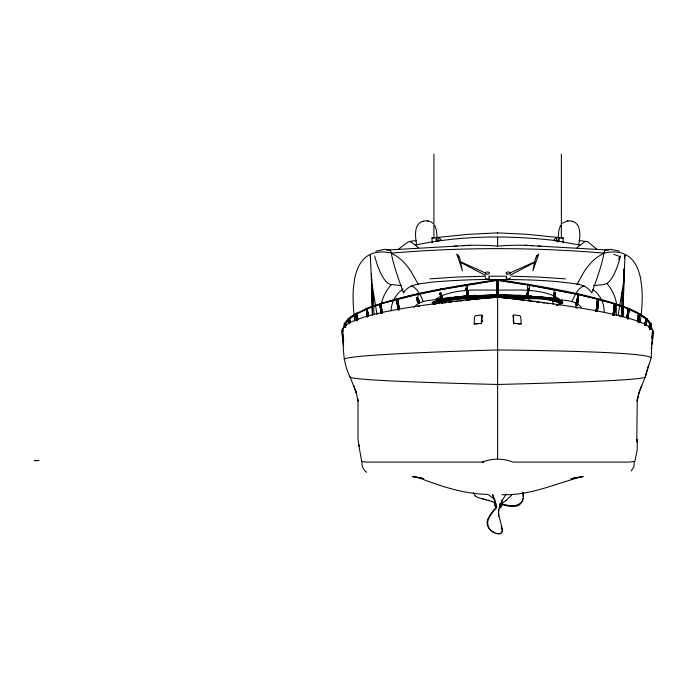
<?xml version="1.0" encoding="UTF-8"?>
<svg xmlns="http://www.w3.org/2000/svg" width="688" height="688" viewBox="0 0 688 688"><rect width="100%" height="100%" fill="white"/><g stroke="black" fill="none" stroke-linecap="round" stroke-linejoin="round"><path stroke-width="1.03" d="M372.449 315.439L371.46 274.142M380.146 304.397L366.033 308.929C408.337 293.346 453.34 287.223 497.63 280.016L497.63 279.543C524.875 279.491 552.275 280.119 579.219 284.419M497.63 233.438L497.63 232.879L527.412 234.35L558.527 237.541M616.285 315.362L616.293 302.479A41.882 41.873 -90 0 0 606.902 283.465A209.41 34.374 90 0 0 618.632 262.747L620.645 255.962M627.834 308.198L627.834 308.929L638.318 313.84L645.585 318.776L649.618 323.73L651.011 323.73L651.803 328.692L650.409 328.692L650.091 326.705M375.837 251.18L384.781 249.297L389.167 249.907A628.239 19.565 90 0 1 391.429 253.124A192.098 12.711 65.2 0 0 403.486 292.864C409.308 283.258 421.667 283.998 431.35 282.175C453.392 280.308 475.511 279.268 497.639 279.509L527.92 284.273L527.911 285.004L577.61 294.43M377.015 314.562L371.451 280.463L371.477 273.678M622.683 317.134L622.821 309.669M622.984 301.129L623.225 288.315M623.612 287.765L622.786 316.489L624.971 255.231L624.429 258.387M623.681 285.666L623.896 268.836M576.811 307.82L577.292 307.82L575.916 307.768L576.028 304.277L577.464 297.895L577.464 294.412L578.651 294.412L615.536 304.044L629.228 308.929L639.72 313.84L646.978 318.776L651.011 323.73M621.264 316.781L622.038 292.649M481.445 323.885L481.677 318.381A7.628 2.829 69.1 0 1 482.615 315.758M474.127 323.885L474.419 318.381A7.809 2.958 71.4 0 1 475.898 315.637L481.961 314.923L481.961 320.548A6.639 2.485 72.8 0 1 480.628 323.455L474.127 323.885L477.266 323.885M502.214 530.439L501.139 525.95M554.82 289.639C552.98 291.514 554.855 297.973 552.92 300.622L554.244 300.708L555.302 293.157L554.347 293.148C553.797 295.367 551.621 305.334 553.427 304.173M557.968 242.081L558.862 230.351L560.643 225.268M558.974 241.574L559.275 237.695L563.231 237.928L563.068 242.89M578.677 244.894C580.208 237.197 582.057 222.611 570.963 221.02C570.455 220.934 566.293 220.607 567.927 221.183M641.715 385.289L638.67 393.854L637.148 400.975L639.204 392.091L645.318 376.628L651.175 357.898L652.585 329.87L651.863 338.229M614.384 315.138L615.261 304.027L614.418 315.147M614.298 315.13L615.184 304.019L613.842 315.113M598.448 299.211L597.322 311.483L598.448 299.211L597.442 311.466L598.448 299.194L597.502 299.194L597.975 299.168L596.797 311.423M614.178 315.121L615.089 304.019M615.33 304.044L614.41 315.156L615.313 304.053L614.711 304.019L613.034 315.156L614.496 304.019L614.504 307.106M629.004 308.938L628.041 308.929L628.952 308.912L628.127 318.871L629.021 308.929L627.834 318.871L628.213 314.898M638.627 317.761L639.014 313.874L638.533 313.84L637.518 321.64L638.533 313.84L639.487 313.831L638.739 322.56L639.444 313.823L638.137 321.588M638.774 322.577L639.487 313.848M638.782 320.66L639.444 313.857M597.27 311.44L598.319 299.177L597.201 311.483M614.023 315.121L614.969 304.019M646.187 325.381L646.754 318.768L646.17 325.381L646.703 318.759L645.568 325.381L645.834 322.569M597.132 311.432L598.216 299.177M627.886 318.871L628.772 308.903M628.342 314.898L627.989 318.871L628.875 308.903L628.522 312.92M638.653 322.56L639.444 313.823L638.533 322.552M646.625 318.759L646.032 325.381L646.754 318.785M614.255 315.173L615.261 304.062M596.969 311.432L598.096 299.177M597.055 311.492L597.244 309.445M597.537 306.384L598.027 301.275M613.662 315.121L614.711 304.019M628.66 308.895L627.809 317.873L628.067 314.906M628.497 311.931L628.772 308.955M638.782 317.761L639.143 313.874M646.531 318.75L645.903 325.381L646.135 322.569M650.108 328.967L650.659 323.704L650.212 328.967C652.465 324.745 649.627 320.436 649.326 326.903L649.842 323.738M614.126 315.181L614.513 311.139M614.702 309.118L615.184 304.07M650.289 328.976L650.788 323.738M596.883 311.492L597.081 309.445M597.494 305.36L597.898 301.275M613.49 315.121L614.599 304.019M627.637 317.873L628.531 308.895M628.462 310.942L628.66 308.955M645.98 325.381L646.703 318.793M596.616 311.423L597.846 299.177M614.066 314.175L614.367 311.139M614.676 308.112L615.089 304.07M638.378 322.552L639.264 313.814M645.74 325.381L646.41 318.75M650.134 329.01L650.341 326.912M597.339 305.36L597.76 301.275M596.436 311.423L597.726 299.177M613.326 315.13L614.496 304.019L613.094 315.147M613.997 313.169L614.212 311.148M614.642 307.106L614.969 304.079M627.465 317.873L628.402 308.895M627.697 316.884L627.903 314.906M628.325 310.942L628.531 308.955M638.481 317.761L638.894 313.874M646.333 320.685L646.625 318.802M649.997 329.019L650.22 326.912M507.899 298.472L537.5 298.755L538.197 296.726C546.238 297.56 554.872 297.397 562.199 301.241L562.818 302.832L557.615 304.999M596.634 310.469L596.849 308.422M597.184 305.36L597.623 301.275M638.309 321.58L639.143 313.814M596.29 311.432L597.631 299.177L596.169 311.432M613.189 315.138L614.418 304.027M613.825 313.169L614.049 311.148M627.293 317.873L628.402 308.955M637.905 321.657L638.12 319.714M638.335 317.761L638.774 313.866M596.47 310.46L596.814 307.398M597.046 305.352L597.502 301.275M645.671 325.39L645.989 322.569M649.962 328.967L650.564 323.704M596.341 310.451L597.511 300.243M645.396 325.381L646.531 318.802M649.842 329.027L650.083 326.92M597.545 299.22L596.083 311.44L597.502 299.211M613.662 313.169L614.014 310.133M614.367 307.106L614.711 304.079M627.155 317.873L628.29 308.955M638.67 313.866L637.75 321.657L638.774 313.814M613.275 315.181L613.997 309.127M614.238 307.106L614.599 304.07M627.241 316.884L628.187 308.946M637.965 321.597L638.894 313.814M613.154 315.181L614.496 304.07M646.161 318.75L645.232 325.381L645.662 321.623M649.807 328.967L650.444 323.704M645.318 325.39L645.679 322.569M637.673 321.614L638.67 313.823M645.086 325.381L646.041 318.75M649.773 327.918C650.96 321.932 649.549 322.491 649.171 327.952L649.971 323.704L649.326 327.935M645.937 318.759L644.974 325.381L646.281 318.811M362.198 461.433C361.243 465.544 363.247 469.861 366.575 472.303M645.86 318.793L644.931 325.381L645.937 318.802M649.61 327.918L650.186 323.704M623.913 269.782L623.93 280.076L618.254 314.562L619.742 316.102M649.627 326.929L650.074 323.756M553.995 300.673L555.302 293.157M644.862 325.381L645.808 318.785M649.455 327.927L650.074 323.704M553.84 300.665L555.061 293.131M649.506 326.92L649.971 323.756L649.412 326.92M554.244 299.77L555.242 293.174L554.253 300.708L555.164 293.131L554.124 299.77M553.659 300.647L554.82 293.122M651.226 348.816L651.545 346.795M651.854 344.774L653.6 333.646A1814.91 88.563 0 0 0 497.639 296.992A1814.91 98.547 1.9 0 0 341.695 332.528L343.639 345.746M343.467 328.692L344.258 323.73L348.283 318.776L355.55 313.84L367.435 308.233L366.738 308.233M345.333 325.011L345.651 323.033L347.672 320.556M578.651 294.412L529.304 285.004C525.374 283.938 529.657 296.072 526.311 297.061L527.705 297.061C526.191 295.591 532.323 284.376 527.911 285.004L497.63 280.403M527.705 297.061L529.081 288.478L528.135 288.496L526.406 297.061L528.608 288.453L527.008 297.061M553.479 300.639L554.941 293.122M527.619 297.061L529.098 288.487M554.124 298.824L554.597 296.003M578.144 298.833L576.922 304.337M527.507 297.061L529.029 288.504M552.911 300.639L554.691 293.183M636.787 441.945L637.243 399.031M577.198 304.294L578.427 297.887C574.738 321.494 581.068 281.968 576.045 304.277C579.606 304.887 577.92 296.562 578.376 294.421M527.687 295.161L527.361 297.061L528.952 288.461M528.023 293.26L528.952 288.504L527.894 292.314M554.124 297.878L554.451 296.003M577.559 301.585L578.04 298.833M553.143 300.622L554.476 293.131L553.126 300.656M577.051 304.285L578.195 297.87M527.189 297.061L528.737 288.453M528.049 292.314L528.737 288.513M577.585 300.673L577.911 298.841M553.969 297.87L554.304 295.995M553.014 300.622L554.39 293.14L552.997 300.647M576.888 304.277L578.083 297.861M499.78 505.809L500.314 503.023L498.275 513.497M553.806 297.861L554.158 295.995M577.43 300.673L577.782 298.841M526.827 297.061L528.479 288.453M527.748 292.314L528.479 288.513M576.699 304.268L577.954 297.861M552.868 300.622L554.347 293.165M526.664 297.061L528.358 288.461M576.561 304.328L576.922 302.496M577.284 300.665L577.645 298.841M527.042 295.161L528.358 288.513M528.264 288.504L526.518 297.061L528.264 288.461M576.527 304.268L577.825 297.861M576.389 304.32L577.516 298.833M537.5 298.755L545.326 299.418L546.685 297.397M526.337 297.061L528.186 288.47M534.628 261.603L532.925 270.78L538.652 254.096L536.58 255.919L535.582 258.301L534.628 261.603L535.41 262.326M576.355 304.268L577.705 297.87M576.217 304.268L577.61 297.913M522.906 498.542C522.45 503.246 517.531 505.689 513.239 505.62A33.48 32.637 -12.5 0 1 507.469 505.224L501.715 503.831M501.922 531.437L502.085 530.844M502.593 531.007C502.12 533.905 498.559 534.55 496.28 533.32M648.56 365.165L645.318 376.628A2024.328 20.339 0 0 1 497.639 384.472A2024.328 20.339 0 0 1 349.951 376.628C342.082 361.707 343.45 344.645 342.71 328.357L342.968 331.556M545.326 299.418L551.914 300.424L553.41 298.497L538.042 296.803L497.691 295.548M502.593 530.99C501.69 523.903 498.284 516.912 498.439 509.481M458.26 257.837L456.617 254.096L458.715 255.919L459.73 258.292L462.413 270.78L458.26 257.837L458.81 256.134M403.486 292.864L404.105 291.153M560.144 304.836L559.533 303.253L556.773 301.757L557.65 300.312L559.138 299.736M618.632 259.256L619.656 256.504L613.808 254.311M559.533 303.253L560.539 301.783L562.199 301.241M416.593 244.833C415.414 237.171 413.118 223.308 423.799 221.08C427.007 220.452 430.396 221.029 432.915 223.273M428.065 220.951L427.454 221.158M501.707 501.294L506.127 494.036M354.845 320.926A418.829 96.587 58.9 0 1 353.383 288.263L354.698 278.485A418.829 96.587 58.9 0 1 391.429 253.124A1256.477 1256.477 0 0 1 497.639 248.626L515.355 248.755A1256.477 1256.477 0 0 1 603.84 253.124A192.098 12.745 -65.2 0 1 595.129 283.637L591.8 292.873C588.455 287.833 583.132 284.737 577.12 284.17L584.327 271.39A209.41 63.399 -90 0 1 599.927 255.515L603.84 253.124A628.239 19.565 -90 0 1 606.102 249.907L610.488 249.297L619.432 251.18M432.202 242.89L432.03 237.928L435.994 237.695L436.295 241.574M501.036 505.783L499.901 507.073M356.143 314.39L349.685 318.776L345.651 323.73L344.258 323.73M631.231 471.065L634.001 466.533L634.19 461.433M398.214 249.4L407.975 242.056L409.988 241.419L415.328 245.083C460.745 235.408 507.77 235.253 553.771 240.344L556.463 237.24L556.463 241.161M511.915 494.861L506.11 500.537M414.073 307.355C420.506 299.383 431.797 300.725 440.939 298.755M496.254 507.417L494.801 508.888A39.655 39.147 -3.1 0 0 488.919 517.135C484.128 524.05 489.555 532.177 497.149 533.596M496.762 507.581L495.308 509.06A39.655 39.147 -3.1 0 0 489.426 517.299C485.719 522.932 488.145 530.672 494.887 532.624M557.031 305.317L562.818 302.832M441.128 299.753L433.294 301.774L432.227 302.677L433.913 303.227C453.452 295.47 475.864 297.096 496.659 296.502M459.868 262.326L460.693 261.603M576.871 247.757L585.273 241.419L587.449 241.471L597.055 249.4M403.125 288.848L398.997 292.323L395.609 296.537A27.924 27.924 0 0 0 391.059 310.976M500.468 533.226L500.933 532.873M506.033 500.606L502.025 503.109M356.143 313.694L348.988 318.08M562.466 223.256L567.48 220.9M510.152 275.226L535.212 262.145M499.385 508.32L501.277 506.66A3.689 3.629 -14.8 0 0 501.535 504.08M357.278 320.625L356.246 313.814L355.773 313.831L356.737 313.84L357.734 319.653M366.248 308.929L367.22 308.929L368.312 315.852L367.203 308.921L366.265 308.938L367.108 316.841M350.192 322.629C350.51 316.377 346.571 318.209 349.091 323.566L348.558 318.759L349.685 323.532M380.421 304.079L380.911 304.044L382.261 313.186M345.462 326.576L344.955 323.695L345.78 325.639C347.354 323.412 343.329 323.627 344.955 323.764M397.922 309.643L396.864 299.185L397.776 299.203L399.246 309.652L397.759 299.194L396.821 299.211L397.922 309.643L398.687 309.626L397.415 299.177M416.61 294.412L417.306 294.378M416.816 297.895C418.631 297.336 421.056 303.752 418.141 302.772C414.778 297.784 418.708 298.635 418.003 294.412L440.088 289.889M440.681 289.7L496.59 280.403M441.524 299.529L439.967 293.148L440.931 293.157L442.496 299.512L440.913 293.148L439.967 293.165L441.249 299.547L440.2 293.183C440.802 301.662 444.405 301.998 440.913 293.165M465.957 285.004C468.167 284.084 468.279 289.227 466.163 288.487L467.35 296.511L466.163 288.487L466.163 285.004L467.35 285.004M555.517 289.674L554.82 289.708M366.48 309.376L356.943 313.84L355.55 313.84M510.152 272.895L534.825 261.784M556.996 305.102L562.234 302.892L561.614 301.292L554.451 298.755M557.091 304.999L561.666 303.081L561.047 301.482L554.021 298.953M556.558 305.291L561.15 303.382L560.539 301.783C540.734 294.129 518.46 298.024 497.673 296.494M563.438 238.039L561.193 238.039M606.902 283.465L603.84 284.565L593.581 285.606M368.415 307.88C409.988 292.753 454.132 286.526 497.63 279.543M484.421 298.454C468.15 297.981 451.517 298.945 435.891 303.778L434.911 302.324L433.294 301.774M435.667 303.227C454.028 297.491 473.516 297.56 492.565 297.766M572.975 478.203L583.02 476.5C556.179 483.225 530.345 495.816 501.887 494.672M418.003 294.412L379.724 304.044M482.357 462.095C492.281 458.208 502.997 458.131 512.913 462.095L629.279 462.095L634.895 461.338L637.26 449.591L637.243 439.271M417.917 302.797L416.833 297.887L418.02 302.78M419.319 302.772L418.596 302.806M419.353 306.263L417.986 306.28L418.665 306.298M441.567 299.822L433.87 301.834L432.821 302.737L435.452 303.838M584.396 286.01L583.458 286.208A139.612 28.999 -90 0 0 576.123 293.26M570.885 478.848L576.08 477.79M571.771 478.719L583.02 476.5M499.66 533.596L497.88 533.69M496.676 295.238L466.318 296.416L442.031 299.564L466.318 296.494L496.667 295.556M399.126 309.634L397.716 299.185L399.238 309.66M381.634 313.152L380.421 304.01L379.948 304.053L380.894 304.053L382.21 313.178L380.765 304.019M409.988 241.419L416.163 240.525M436.742 237.541L467.857 234.359L497.63 232.879M441.808 298.626L461.932 296.322L496.581 294.679M468.691 296.399L467.126 288.478L468.666 296.399L467.96 296.442L466.653 288.453L467.126 288.478L468.7 296.399L468.236 296.451M468.898 299.891L467.591 299.985L468.141 299.951M449.359 297.508L451.354 297.268M496.641 294.928L460.341 296.58L435.599 299.538A48.865 16.632 1.7 0 1 474.419 290.018L496.581 290.112M467.96 296.442L467.324 296.502L466.18 288.478L467.006 290.499M572.218 221.484L572.683 221.338M571.53 478.728L573.319 478.564L571.178 478.728M441.378 303.038L442.633 303.004L442.04 303.038M457.391 296.623L455.387 296.795L460.341 296.58M463.42 296.115L466.43 295.857M380.292 304.019L381.453 313.152L380.92 313.16L379.948 304.036L380.92 313.16L381.513 313.212M429.871 278.855L456.909 277.04L485.694 276.198M386.553 250.071L470.231 245.315M466.309 288.461L467.427 296.502L466.223 288.504M473.464 295.401L476.483 295.255M349.298 320.728C348.541 316.248 350.347 320.78 350.175 322.612L349.332 318.759L350.106 322.603M433.526 238.082L431.832 238.039M490.587 294.774L496.624 294.67M417.306 294.438L417.797 294.412L416.816 294.412M356.246 313.874L356.737 313.84L357.683 319.653L356.668 313.857L357.588 319.653L356.745 314.829M496.659 295.986C475.692 296.674 453.134 295.272 433.397 302.926L435.315 303.718M497.639 290.121L520.868 290.026A48.865 17.209 -2.3 0 1 559.765 299.547L552.559 298.575M496.65 297.104C476.01 297.603 453.719 295.771 434.352 303.64L433.913 303.227M488.738 276.198L506.721 276.206M496.934 279.999L498.327 279.999M440.44 288.977L441.137 288.977M439.744 289.674L440.931 289.674M554.124 289.674L555.302 289.674M497.02 280.179L496.96 293.509L498.336 293.509L498.336 297.087M417.306 293.707L418.003 293.707M397.294 298.506L397.991 298.506M396.589 299.203L397.991 299.203M598.672 299.203L578.255 294.653M380.421 303.348L381.118 303.348M598.268 299.486L615.536 304.044M629.228 308.929L614.143 304.044M356.246 313.143L356.952 313.143M638.318 313.84L639.72 313.84M348.283 318.776L349.685 318.776M645.585 318.776L646.978 318.776M480.938 321.072L483.028 321.072M344.955 323.033L345.651 323.033M518.012 323.885L521.143 323.885L520.893 318.381A7.766 2.958 -70.8 0 0 519.423 315.637L513.308 314.923L513.308 320.548A6.639 2.485 -72.8 0 0 514.641 323.455L521.143 323.885M483.759 462.095L365.999 462.095L361.656 461.338L358.68 444.431M501.758 297.766C520.936 298.979 541.602 295.135 559.757 302.694L560.376 304.285M497.665 297.096C518.296 298.549 540.467 294.43 560.101 302.195L560.711 303.795M497.682 295.978L537.896 297.01L553.006 298.687M651.106 328.658C652.559 328.726 649.653 328.649 651.106 328.718M497.682 294.911L522.596 295.659L538.119 296.906M497.691 295.229L538.197 296.726M504.691 294.774L497.639 294.653L520.868 295.427L545.085 297.543M423.645 221.459L422.681 221.373M511.614 276.198L538.369 277.04L565.416 278.864M535.023 296.58L537.939 296.709M525.047 245.315L608.717 250.071M518.786 295.247L522.811 295.453M396.821 299.211L397.974 309.677L396.864 299.22L397.974 308.637M367.082 308.903L368.226 315.852L366.979 308.903M529.846 295.943L531.85 296.115M374.625 255.962L376.637 262.747A209.41 34.374 -90 0 0 391.429 284.565L401.689 285.606M540.183 297.121L544.32 297.56M436.639 300.708L438.11 301.267L438.996 302.72M546.994 297.775L550.821 298.239M547.416 297.878L550.503 298.3M551.759 298.377L558.966 299.426M579.107 240.525L585.273 241.419M345.376 323.713L345.772 325.673M497.63 280.016L529.304 285.004M560.789 299.71C567.884 300.991 576.535 300.905 581.24 307.381M420.944 478.186L412.473 476.5L421.813 478.031M553.771 240.344L579.941 245.091M412.473 476.5L423.731 478.719M577.12 284.17L579.184 284.583M559.774 237.867L559.275 237.695M410.899 286.01L411.837 286.208A139.612 29.171 -90 0 1 419.224 293.26M481.832 498.387L483.836 498.817M485.35 499.273L486.571 499.548M449.101 298.42L450.416 300.441M432.227 302.677L434.85 303.675M551.914 300.424L556.773 301.757M488.385 500.107L489.099 500.314M501.776 504.614L507.538 505.998A33.48 32.637 -12.5 0 0 513.308 506.402C520.584 506.979 524.927 499.651 523 492.961M418.94 477.79C441.077 486.425 464.073 493.958 488.059 494.44L493.735 498.68L494.87 501.354M491.456 501.105L492.763 501.621M495.076 503.04C488.833 499.669 481.161 499.677 475.236 496.065M460.487 261.784L485.289 272.921M442.444 299.633L443.898 301.585M457.382 297.345L458.062 299.366M460.074 262.145L485.298 275.243M391.429 253.124L395.342 255.515A209.41 63.451 -90 0 1 410.96 271.39L418.166 284.161M496.039 506.678L496.719 507.194M592.832 289.424L596.281 292.323L599.661 296.537A27.924 27.924 0 0 1 604.227 311.87M415.328 245.083L418.399 247.757M475.219 496.057L473.499 492.78M441.498 240.344L438.798 237.24L438.798 241.161M496.28 507.563L495.179 505.19M434.721 225.303L436.476 230.394L437.233 241.067M349.951 376.628L356.608 393.527L353.555 385.289M474.178 493.236L474.445 493.924M496.77 505.809L492.66 494.672L493.735 498.68M419.13 302.754L417.65 297.87L419.095 302.789M371.967 280.369L371.477 278.743L372.466 315.482M418.983 302.754L417.547 297.87L418.949 302.797M418.82 302.754L417.435 297.861L418.244 300.854M418.639 302.754L417.306 297.861L418.08 300.854M418.459 302.763L417.177 297.861L417.926 300.854M418.287 302.763L417.066 297.87L418.012 301.834M418.141 302.772L416.962 297.87L417.883 301.834M536.58 255.919L537.01 257.837M441.885 299.521L440.44 293.122L441.73 299.564M356.074 391.911L358.121 401.267M441.911 299.555L440.569 293.183L442.453 299.521L440.681 293.131L441.705 299.521L440.311 293.122L441.55 299.564M345.299 323.704L345.694 325.639M441.369 299.538L439.967 293.148M467.075 288.504L468.631 296.408L467.075 288.47M345.195 323.704L345.763 326.594M466.997 288.504L468.537 296.425L466.997 288.461M466.894 288.513L468.399 296.433M345.084 323.704L345.617 326.585M466.774 288.513L467.143 290.499M467.505 292.477L467.874 294.464M466.894 288.461L468.313 296.416M467.35 292.486L467.702 294.473M349.229 318.802L349.573 320.728M498.456 514.848L498.714 516.344M466.774 288.453L468.141 296.433M349.108 318.811L349.435 320.728M466.524 288.513L466.86 290.508M467.204 292.495L467.539 294.481M349.229 318.75L349.865 322.586M356.496 313.814L357.459 319.653M344.826 323.704L345.299 326.576M466.404 288.513L466.731 290.508M467.057 292.495L467.539 295.487M356.375 313.814L357.45 320.625M466.524 288.453L467.78 296.459M349.108 318.75L349.71 322.577M466.309 288.504L467.548 296.494M344.705 323.704L345.152 326.576M348.859 318.811L349.151 320.728M466.404 288.461L467.616 296.476M356.78 315.801L357.072 317.727M344.705 323.756L344.989 325.682M380.662 304.019L381.978 313.16M367.005 309.944L367.426 312.902M356.126 313.814L357.098 320.625M344.611 323.704L345.023 326.585M380.842 304.062L382.003 312.189M356.651 315.801L356.926 317.727M348.739 318.802L349.151 321.674M397.716 299.22L399.178 309.669M399.074 309.677L397.638 299.228L399.006 309.634M380.55 304.019L381.814 313.152M348.859 318.75L349.521 323.532M380.765 304.07L381.883 312.197M366.859 308.895L367.813 315.844M366.867 309.944L367.272 312.902M344.533 323.713L345.049 327.548L344.533 323.747M397.535 299.228L398.378 305.498M398.662 307.588L398.937 309.677M356.006 313.814L356.917 320.625M356.504 315.801L356.762 317.727M348.635 318.802L349.151 322.629M380.799 305.085L381.204 308.138M381.47 310.168L381.737 312.197M397.415 299.237L397.69 301.327M397.956 303.417L398.232 305.506M366.73 308.895L367.633 315.844M366.738 309.944L367.117 312.902M348.739 318.75L349.366 323.532M397.535 299.177L398.859 309.626M356.367 315.801L356.728 318.69M355.902 313.823L356.771 320.625M348.558 318.793L349.169 323.575L348.558 318.759M397.286 299.237L397.552 301.327M397.81 303.417L398.077 305.506M380.799 306.108L381.057 308.138M366.609 308.895L367.461 315.844M366.609 309.935L367.1 313.883M348.635 318.759L349.229 323.532M380.18 304.019L381.281 313.152M397.165 299.237L397.415 301.327M397.664 303.417L398.042 306.547M380.662 306.108L380.911 308.138M356.238 315.801L356.694 319.662M355.825 313.823L356.642 320.625M397.286 299.168L398.507 309.626M366.489 308.903L367.418 316.841M366.506 309.935L367.082 314.863M522.897 492.307L523.078 496.504M397.045 299.228L397.286 301.318M397.526 303.408L398.008 307.596M380.524 306.108L380.756 308.138M380.077 304.019L381.126 313.152M355.902 313.866L356.556 320.625M397.165 299.177L398.326 309.626M367.28 316.841L366.386 308.903L367.168 316.841M355.773 313.848L356.522 320.625M380.395 306.1L380.842 310.159M380 304.027L381.006 313.16M370.66 258.559L370.299 255.231L371.451 280.463M397.045 299.177L398.163 309.634M396.942 299.177L398.025 309.634M343.226 334.755L343.656 340.078M513.824 323.885L513.618 318.381A7.594 2.829 -68.6 0 0 512.852 315.869M373.317 292.839L373.945 314.545M623.896 278.227L623.93 280.076M372.225 295.212L372.552 314.287M498.336 293.509L498.232 280.179M497.14 293.509L497.132 280.179M561.356 154.103L561.356 237.867M528.977 296.468L528.977 300.536M522.192 295.969L522.192 298.48M509.946 295.419L509.946 298.472M501.862 500.443L501.862 504.347A3.578 3.56 0 0 1 499.204 507.787M498.327 280.205L498.327 283.705L496.934 283.705L497.028 297.061M498.31 297.078L498.121 280.179M498.129 293.509L498.129 297.061M497.974 280.179L497.983 297.035M497.811 280.197L497.82 297.018M497.63 237.102L497.639 246.08A406.075 149.33 -30.6 0 1 532.796 245.633M497.63 280.214L497.639 458.724M497.45 280.197L497.458 297.018M497.278 280.179L497.286 297.035M496.942 293.509L496.942 297.07M494.698 499.626L494.698 503.65M485.436 295.393L485.436 298.454M473.189 295.917L473.189 298.446M466.318 296.416L466.318 300.501M433.913 154.103L433.913 237.867M380.997 308.654L380.997 305.472A41.882 41.882 0 0 1 391.429 284.565M358.027 399.031L358.027 439.271A27.924 17.441 90 0 0 358.74 443.76M497.639 296.992A1793.969 86.585 0.5 0 1 524.583 300.364M527.636 300.768A1793.969 86.585 0.5 0 1 534.103 301.645M536.219 301.937A1793.969 86.585 0.5 0 1 539.358 302.376M542.454 302.815A1793.969 86.585 0.5 0 1 544.492 303.116M546.513 303.408A1793.969 86.585 0.5 0 1 548.508 303.7M359.48 446.667A27.924 17.441 90 0 1 358.938 444.62M344.077 359.299A1814.91 23.874 0 0 1 497.639 349.934A1814.91 31.356 -1.6 0 1 651.175 357.898M433.113 304.492A1793.969 96.458 1.5 0 1 435.229 304.191M443.812 303.03A1793.969 96.458 1.5 0 1 445.781 302.772M448.774 302.393A1793.969 96.458 1.5 0 1 451.81 302.006M454.888 301.628A1793.969 96.458 1.5 0 1 458.01 301.249M460.117 301A1793.969 96.458 1.5 0 1 463.308 300.622M468.734 300.002A1793.969 96.458 1.5 0 1 470.695 299.787M472.682 299.564A1793.969 96.458 1.5 0 1 496.555 297.104M572.063 301.576A139.612 28.999 -90 0 1 575.701 293.957M419.637 293.957A139.612 29.171 -90 0 1 423.301 301.568M603.84 253.124A418.829 96.587 -58.9 0 1 640.58 278.485L641.887 288.263A418.829 96.587 -58.9 0 1 640.296 321.941M538.171 246.02A406.075 149.33 -30.6 0 1 541.318 246.321M453.951 246.321A406.083 149.33 30.6 0 1 457.099 246.02M462.474 245.633A406.083 149.33 30.6 0 1 497.63 246.08M488.764 277.058A2.098 1.092 0.3 0 1 487.973 278.889A2.098 1.092 0.3 0 1 485.307 277.599M510.212 277.556A2.098 1.092 -0.5 0 1 507.641 278.907A2.098 1.092 -0.5 0 1 506.703 277.092M496.487 507.426A3.578 3.56 0 0 1 495.179 502.567M501.38 502.567A3.578 3.56 0 0 1 501.733 503.418M501.294 503.203A3.689 3.629 -14.8 0 1 501.337 504.958M495.42 506.067A3.689 3.629 -14.8 0 1 495.291 505.198M527.92 284.273A1884.716 119.583 0 0 1 613.249 303.03M614.152 303.322A1884.716 119.583 0 0 1 637.501 312.67M638.326 313.117A1884.716 119.583 0 0 1 644.94 317.503M648.01 320.531A1884.716 119.583 0 0 1 649.171 322.182M34.4 460.642L38.863 460.513L34.4 460.642M628.11 308.912L627.043 317.873L628.11 308.946M628.058 308.921L626.966 317.873L628.058 308.938M638.593 313.857L637.638 321.657L638.55 313.848M555.242 293.14L554.21 300.699L555.293 293.165M578.376 297.904L577.335 304.337L578.376 297.904M577.533 297.904L576.123 304.294L577.481 297.904M344.482 323.721L344.972 327.574L344.482 323.721M417.779 297.904L419.284 302.78L417.728 297.878M485.96 273.876A2.098 1.092 0.3 0 0 489.417 273.334A2.098 1.092 0.3 0 0 486.751 272.035A2.098 1.092 0.3 0 0 485.96 273.876M507.099 274.039A2.098 1.092 -0.5 0 0 510.238 273.076A2.098 1.092 -0.5 0 0 507.099 272.147A2.098 1.092 -0.5 0 0 507.099 274.039"/></g></svg>
